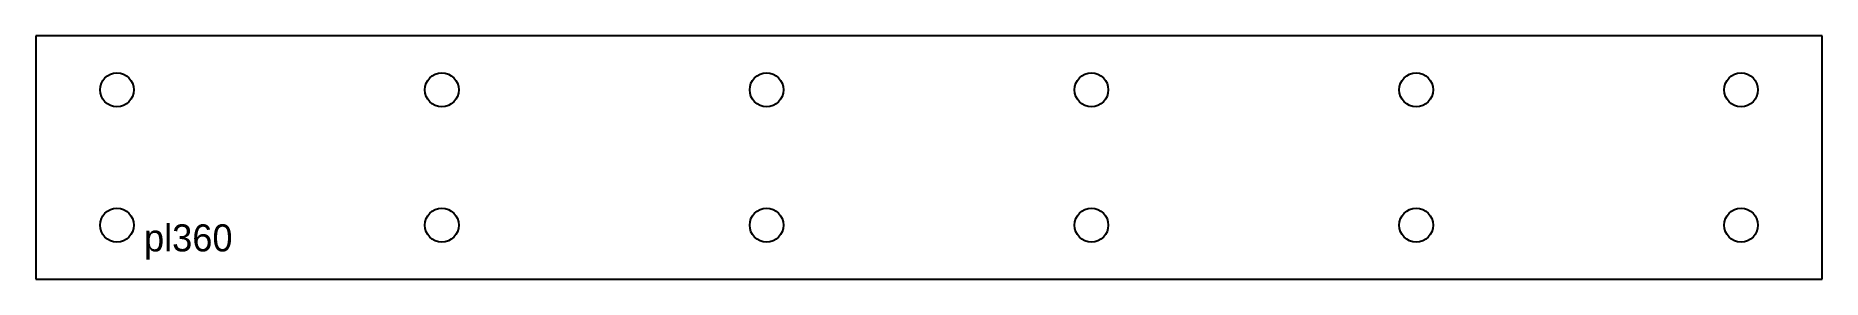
# Model space of a CAD drawing. Extents: x 0 to 66, y 0 to 9.
import ezdxf

# ---------------------------------------------------------------- set-up
doc = ezdxf.new("R2010")
doc.units = 0
doc.header["$MEASUREMENT"] = 0
doc.layers.add('BURN', color=1, linetype='CONTINUOUS')
doc.layers.add('SCRIBE', color=1, linetype='CONTINUOUS')

msp = doc.modelspace()

# ---------------------------------------------------------------- linework, layer by layer
at = {"layer": 'BURN'}
for p, q in [((66, 8.999999), (0, 8.999999)), ((0, 8.999999), (0, 0)), ((66, 0), (66, 8.999999)), ((0, 0), (66, 0))]:
    msp.add_line(p, q, dxfattribs=at)
for centre in [(3, 7), (15, 7), (27, 7), (39, 7), (51, 7), (63, 7), (3, 2), (15, 2), (27, 2), (39, 2), (51, 2), (63, 2)]:
    msp.add_circle(centre, 0.625, dxfattribs=at)

# ---------------------------------------------------------------- texts
at = {"layer": 'SCRIBE'}
msp.add_text('pl360', height=1, dxfattribs=at).set_placement((4, 1.03))

doc.saveas('drawing.dxf')
